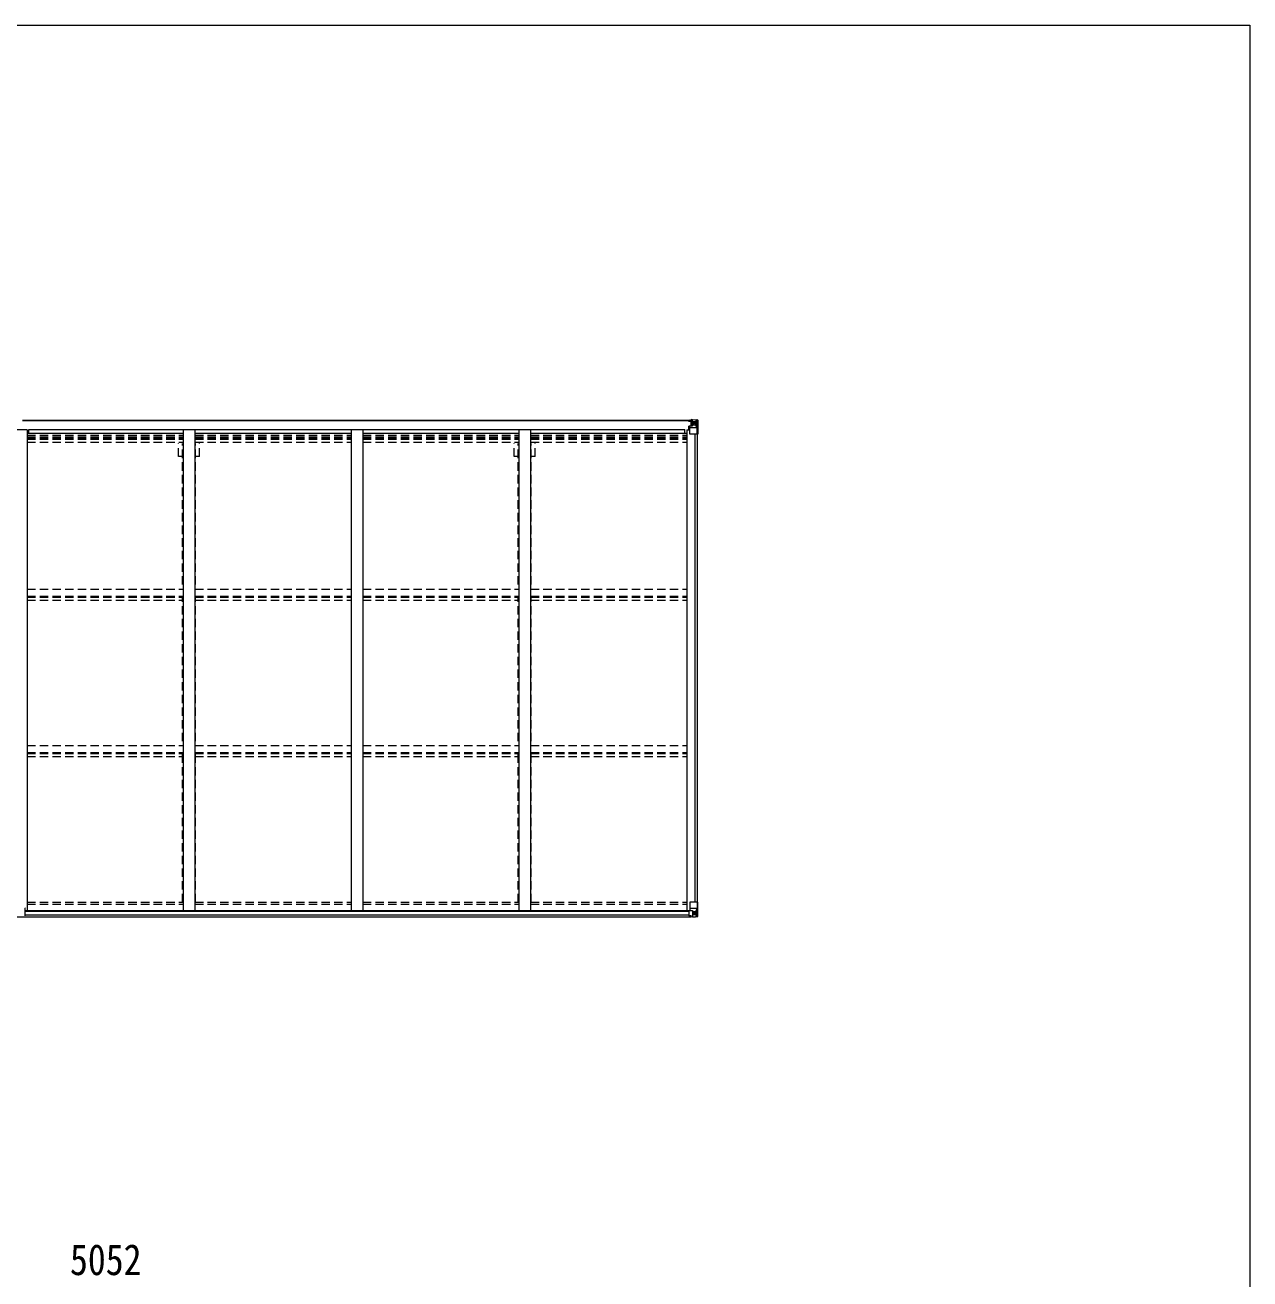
# Model space of a CAD drawing. Units: millimetres at full size, sheet at 1:30; details may follow other scales. Extents: x -8432 to 8432, y -5820 to 5820.
# Drawn here: x 2783 to 8008, y 472 to 5820 of the extents above; entities that cross this region are included whole.
import ezdxf
from ezdxf.enums import TextEntityAlignment as Align

# ---------------------------------------------------------------- set-up
doc = ezdxf.new("R2010")
doc.units = ezdxf.units.MM
doc.header["$LTSCALE"] = 30
doc.linetypes.add('DASHED1', pattern=[1.8, 1.2, -0.6])
for name, color, linetype, lineweight in [('0-3_ELV2', 4, 'Continuous', 9), ('0-4_TABLE1', 6, 'Continuous', 9), ('0-6_OTH_LINE', 6, 'Continuous', 9), ('F-0_240', 7, 'Continuous', 9)]:
    doc.layers.add(name, color=color, linetype=linetype, lineweight=lineweight)
doc.styles.add('ＭＳ ゴシック', font='')
doc.styles.get('ＭＳ ゴシック').set_extended_font_data('MS Gothic')

msp = doc.modelspace()

# ---------------------------------------------------------------- linework, layer by layer
at = {"layer": '0-3_ELV2'}
for p, q in [((2771.91, 4135.47), (5628.66, 4135.47)), ((2771.91, 4133.32), (5628.66, 4133.32)), ((2791.16, 4093.35), (2741.16, 4093.35)), ((2791.16, 4093.35), (2791.16, 2042.7)), ((2791.16, 4079.67), (3457.16, 4079.67)), ((2798.66, 4079.67), (2798.66, 4095.18)), ((2798.66, 4095.18), (5597.66, 4095.18)), ((3457.16, 4095.17), (3457.16, 2042.7)), ((3507.16, 4095.17), (3507.16, 2042.7)), ((3507.16, 4079.67), (4173.16, 4079.67)), ((4173.16, 4095.17), (4173.16, 2042.7)), ((4223.16, 4095.17), (4223.16, 2042.7)), ((4223.16, 4079.67), (4889.16, 4079.67)), ((4889.16, 4095.17), (4889.16, 2042.7)), ((4939.16, 4095.17), (4939.16, 2042.7)), ((4939.16, 4079.67), (5605.16, 4079.67)), ((5597.66, 4079.67), (5597.66, 4095.18)), ((5605.16, 4093.35), (5605.16, 2042.7)), ((5605.16, 4093.35), (5618.16, 4093.35)), ((5640.46, 4074.7), (5640.46, 2078.72)), ((5650.16, 4074.7), (5650.16, 2078.72)), ((2782.66, 2042.7), (5625.43, 2042.7)), ((2782.66, 2040.44), (5613.66, 2040.44)), ((624.66, 2016.92), (5623.66, 2016.92)), ((2782.66, 2024.82), (5613.66, 2024.82))]:
    msp.add_line(p, q, dxfattribs=at)
at = {"layer": '0-3_ELV2', "linetype": 'DASHED1'}
for p, q in [((2791.16, 4071.27), (3457.16, 4071.27)), ((3507.16, 4071.27), (4173.16, 4071.27)), ((4223.16, 4071.27), (4889.16, 4071.27)), ((4939.16, 4071.27), (5605.16, 4071.27)), ((2791.16, 4063.08), (3457.16, 4063.08)), ((2791.16, 4059.15), (3457.16, 4059.15)), ((2791.16, 4054.07), (3457.16, 4054.07)), ((2791.16, 4041.06), (3457.16, 4041.06)), ((3436.96, 3979.47), (3436.96, 4035.74)), ((3454.66, 3433.18), (3454.66, 4035.74)), ((3507.16, 4063.08), (4173.16, 4063.08)), ((3507.16, 4059.15), (4173.16, 4059.15)), ((3507.16, 4054.07), (4173.16, 4054.07)), ((3507.16, 4041.06), (4173.16, 4041.06)), ((3509.66, 3433.18), (3509.66, 4035.74)), ((3527.36, 3979.47), (3527.36, 4035.74)), ((4223.16, 4063.08), (4889.16, 4063.08)), ((4223.16, 4059.15), (4889.16, 4059.15)), ((4223.16, 4054.07), (4889.16, 4054.07)), ((4223.16, 4041.06), (4889.16, 4041.06)), ((4868.96, 3979.47), (4868.96, 4035.74)), ((4886.66, 3433.18), (4886.66, 4035.74)), ((4939.16, 4063.08), (5605.16, 4063.08)), ((4939.16, 4059.15), (5605.16, 4059.15)), ((4939.16, 4054.07), (5605.16, 4054.07)), ((4939.16, 4041.06), (5605.16, 4041.06)), ((4941.66, 3433.18), (4941.66, 4035.74)), ((4959.36, 3979.47), (4959.36, 4035.74)), ((3454.66, 3979.47), (3436.96, 3979.47)), ((3527.36, 3979.47), (3509.66, 3979.47)), ((4886.66, 3979.47), (4868.96, 3979.47)), ((4959.36, 3979.47), (4941.66, 3979.47)), ((2791.19, 3414.41), (3457.16, 3414.41)), ((2791.19, 3384.67), (3457.16, 3384.67)), ((2791.19, 3380.12), (3457.16, 3380.12)), ((3454.66, 2765.72), (3454.66, 3381.55)), ((3507.19, 3414.41), (4173.16, 3414.41)), ((3507.19, 3384.67), (4173.16, 3384.67)), ((3507.19, 3380.12), (4173.16, 3380.12)), ((3509.66, 2765.72), (3509.66, 3381.55)), ((4223.19, 3414.41), (4889.16, 3414.41)), ((4223.19, 3384.67), (4889.16, 3384.67)), ((4223.19, 3380.12), (4889.16, 3380.12)), ((4886.66, 2765.72), (4886.66, 3381.55)), ((4939.19, 3414.41), (5605.16, 3414.41)), ((4939.19, 3384.67), (5605.16, 3384.67)), ((4939.19, 3380.12), (5605.16, 3380.12)), ((4941.66, 2765.72), (4941.66, 3381.55)), ((2791.19, 3367.11), (3457.16, 3367.11)), ((3507.19, 3367.11), (4173.16, 3367.11)), ((4223.19, 3367.11), (4889.16, 3367.11)), ((4939.19, 3367.11), (5605.16, 3367.11)), ((2791.19, 2747.41), (3457.16, 2747.41)), ((3507.19, 2747.41), (4173.16, 2747.41)), ((4223.19, 2747.41), (4889.16, 2747.41)), ((4939.19, 2747.41), (5605.16, 2747.41)), ((2791.19, 2717.68), (3457.16, 2717.68)), ((2791.19, 2713.13), (3457.16, 2713.13)), ((2791.19, 2700.12), (3457.16, 2700.12)), ((3454.66, 2078.87), (3454.66, 2718.53)), ((3507.19, 2717.68), (4173.16, 2717.68)), ((3507.19, 2713.13), (4173.16, 2713.13)), ((3507.19, 2700.12), (4173.16, 2700.12)), ((3509.66, 2078.87), (3509.66, 2718.53)), ((4223.19, 2717.68), (4889.16, 2717.68)), ((4223.19, 2713.13), (4889.16, 2713.13)), ((4223.19, 2700.12), (4889.16, 2700.12)), ((4886.66, 2078.87), (4886.66, 2718.53)), ((4939.19, 2717.68), (5605.16, 2717.68)), ((4939.19, 2713.13), (5605.16, 2713.13)), ((4939.19, 2700.12), (5605.16, 2700.12)), ((4941.66, 2078.87), (4941.66, 2718.53)), ((2791.16, 2078.87), (3457.16, 2078.87)), ((2791.16, 2070.53), (3457.16, 2070.53)), ((3507.16, 2078.87), (4173.16, 2078.87)), ((3507.16, 2070.53), (4173.16, 2070.53)), ((4223.16, 2078.87), (4889.16, 2078.87)), ((4223.16, 2070.53), (4889.16, 2070.53)), ((4939.16, 2078.87), (5605.16, 2078.87)), ((4939.16, 2070.53), (5605.16, 2070.53))]:
    msp.add_line(p, q, dxfattribs=at)
at = {"layer": '0-4_TABLE1'}
for p, q in [((5612.16, 4130.72), (5612.16, 4133.32)), ((5618.16, 4132.4), (5612.16, 4132.4)), ((5613.16, 4133.32), (5613.16, 4132.4)), ((5613.16, 4130.67), (5628.17, 4130.54)), ((5618.36, 4135.9), (5616.67, 4135.47)), ((5628.17, 4130.7), (5618.16, 4130.79)), ((5618.36, 4135.9), (5618.66, 4135.9)), ((5618.66, 4135.9), (5618.66, 4135.47)), ((5620.16, 4131.63), (5620.16, 4133.32)), ((5620.16, 4132.66), (5628.16, 4132.66)), ((5620.16, 4132.63), (5628.16, 4132.63)), ((5620.16, 4131.63), (5628.66, 4131.63)), ((5623.66, 4135.47), (5623.66, 4138.1)), ((5623.66, 4138.1), (5651.22, 4136.41)), ((5630.16, 4136.81), (5623.66, 4137.21)), ((5623.66, 4136.29), (5628.66, 4136.2)), ((5624.66, 4110.6), (5624.66, 4130.57)), ((5628.55, 4130.33), (5624.66, 4130.33)), ((5624.66, 4126.7), (5628.66, 4126.7)), ((5624.66, 4118.5), (5628.66, 4118.5)), ((5628.16, 4132.66), (5628.16, 4130.7)), ((5628.17, 4130.54), (5628.17, 4130.7)), ((5628.66, 4131.99), (5630.16, 4131.99)), ((5628.66, 4128.46), (5642.16, 4128.46)), ((5630.16, 4111.6), (5630.16, 4137.7)), ((5630.16, 4137.58), (5642.16, 4136.8)), ((5636.68, 4121.26), (5636.68, 4120.3)), ((5644.49, 4128.4), (5642.16, 4128.46)), ((5642.25, 4136.8), (5650.18, 4136.32)), ((5644.49, 4114.93), (5644.49, 4128.4)), ((5645.35, 4131.91), (5648.08, 4135.58)), ((5649.32, 4135.35), (5649.32, 4135.28)), ((5649.32, 4074.7), (5649.32, 4135.28)), ((5651.22, 4136.37), (5651.22, 4136.4)), ((5652.16, 4135.41), (5652.16, 4074.7)), ((5618.71, 4109.61), (5613.66, 4109.57)), ((5613.66, 4093.35), (5613.66, 4109.57)), ((5613.66, 4107.85), (5618.16, 4107.82)), ((5613.66, 4097.7), (5618.16, 4097.7)), ((5614.66, 4109.58), (5614.66, 4107.84)), ((5618.16, 4075.7), (5618.16, 4108.8)), ((5642.16, 4101.37), (5618.16, 4101.37)), ((5629.33, 4111.34), (5618.99, 4109.69)), ((5618.99, 4109.06), (5629.33, 4110.71)), ((5618.99, 4109.69), (5618.99, 4109.06)), ((5652.16, 4074.7), (5619.16, 4074.7)), ((5628.66, 4114.9), (5642.16, 4114.9)), ((5629.33, 4110.71), (5629.33, 4111.34)), ((5642.16, 4114.9), (5644.49, 4114.93)), ((5642.16, 4114.9), (5642.16, 4114.9)), ((5648.77, 4101.58), (5642.16, 4101.37)), ((5648.77, 4101.58), (5644.63, 4113.67)), ((2782.66, 2020.79), (2782.66, 2053.11)), ((5613.66, 2041.57), (5613.66, 2021.41)), ((5623.66, 2042.51), (5614.66, 2042.48)), ((5618.16, 2077.72), (5618.16, 2044.62)), ((5642.16, 2052.05), (5618.16, 2052.05)), ((5618.99, 2044.37), (5629.33, 2042.71)), ((5618.99, 2043.73), (5618.99, 2044.37)), ((5626.64, 2042.51), (5618.99, 2043.73)), ((5652.16, 2078.72), (5619.16, 2078.72)), ((5630.16, 2042.51), (5623.66, 2042.51)), ((5629.33, 2042.71), (5629.33, 2042.51)), ((5630.16, 2042.51), (5630.16, 2015.72)), ((5630.16, 2038.52), (5642.16, 2038.52)), ((5637.64, 2032.16), (5637.64, 2033.12)), ((5648.77, 2051.84), (5642.16, 2052.05)), ((5642.16, 2038.52), (5642.16, 2038.52)), ((5642.16, 2038.52), (5644.49, 2038.49)), ((5644.49, 2038.49), (5644.49, 2025.02)), ((5648.77, 2051.84), (5644.63, 2039.76)), ((5649.32, 2078.72), (5649.32, 2018.14)), ((5652.16, 2018.01), (5652.16, 2078.72)), ((2782.66, 2020.79), (2782.66, 2020.75)), ((5614.66, 2020.7), (5623.66, 2020.64)), ((5623.66, 2015.32), (5623.66, 2021.27)), ((5642.16, 2024.96), (5630.16, 2024.96)), ((5630.16, 2015.84), (5642.16, 2016.62)), ((5644.49, 2025.02), (5642.16, 2024.96)), ((5642.25, 2016.63), (5650.17, 2017.1)), ((5645.35, 2021.51), (5648.08, 2017.84)), ((5649.32, 2018.07), (5649.32, 2018.14)), ((5651.22, 2017.05), (5651.22, 2017.01))]:
    msp.add_line(p, q, dxfattribs=at)
for points in [[(5618.16, 4132.4), (5618.16, 4130.78), (5612.16, 4130.83)], [(5623.66, 4136.7), (5628.66, 4136.7), (5628.66, 4111.24)], [(5635.72, 4123.18), (5634.76, 4123.18), (5634.76, 4122.22), (5635.72, 4122.22)], [(5637.64, 4124.14), (5637.64, 4125.1), (5636.68, 4125.1), (5636.68, 4124.14)], [(5636.68, 4120.3), (5637.64, 4120.3), (5637.64, 4121.26)], [(5638.6, 4122.22), (5639.56, 4122.22), (5639.56, 4123.18), (5638.6, 4123.18)], [(5637.64, 2033.12), (5636.68, 2033.12), (5636.68, 2032.16)], [(5613.66, 2021.41), (5613.67, 2021.3), (5623.66, 2021.27)], [(5651.22, 2017.01), (5642.16, 2016.46), (5623.66, 2015.32)], [(5635.72, 2031.2), (5634.76, 2031.2), (5634.76, 2030.24), (5635.72, 2030.24)], [(5636.68, 2029.28), (5636.68, 2028.32), (5637.64, 2028.32), (5637.64, 2029.28)], [(5638.6, 2030.24), (5639.56, 2030.24), (5639.56, 2031.2), (5638.6, 2031.2)]]:
    msp.add_lwpolyline(points, dxfattribs=at)
for centre in [(5637.16, 4122.7), (5637.16, 2030.72)]:
    msp.add_circle(centre, 5.3, dxfattribs=at)
for centre, radius, start, end in [((5613.02, 4138.36), 7.69, 263.56574, 271.03001), ((5628.16, 4133.16), 0.5, 270.00309, 0.00198), ((5628.16, 4133.13), 0.5, 269.99891, 359.99891), ((5628.16, 4130.2), 0.5, 359.95536, 89.47105), ((5628.15, 4130.03), 0.513, 358.95293, 88.11972), ((5635.72, 4124.14), 0.96, 270, 0), ((5635.72, 4121.26), 0.96, 0, 90), ((5638.6, 4124.14), 0.96, 180, 270), ((5638.6, 4121.26), 0.96, 90, 180), ((5648.03, 4135.41), 1.28, 357.54105, 48.82169), ((5650.01, 4149.02), 12.7, 264.89689, 270.75534), ((5651.16, 4135.41), 0.999, 0.04917, 86.5576), ((5651.16, 4135.41), 1, 359.99921, 86.49983), ((5651.16, 4135.37), 0.999, 0.04917, 86.5576), ((5619.1, 4108.76), 0.937, 96.73234, 177.67791), ((5619.1, 4108.13), 0.937, 96.73234, 177.67791), ((5619.16, 4075.7), 1, 180, 270), ((5629.23, 4112.27), 0.937, 276.73234, 357.67791), ((5629.23, 4111.64), 0.937, 276.73234, 357.67791), ((2781.66, 2053.11), 1, 0, 90), ((5619.16, 2077.72), 1, 90, 180), ((5619.1, 2045.3), 0.937, 182.32209, 263.26766), ((5619.1, 2044.66), 0.937, 182.32209, 263.26766), ((5629.22, 2041.78), 0.937, 50.93398, 83.26766), ((5635.72, 2032.16), 0.96, 270, 0), ((5635.72, 2029.28), 0.96, 0, 90), ((5638.6, 2032.16), 0.96, 180, 270), ((5638.6, 2029.28), 0.96, 90, 180), ((5648.03, 2018.01), 1.28, 311.17831, 2.45895), ((5650.01, 2004.4), 12.7, 89.24466, 95.10311), ((5651.16, 2018.05), 0.999, 273.4424, 359.95083), ((5651.16, 2018.01), 0.999, 273.4424, 359.95083), ((5651.16, 2018.01), 1, 273.50017, 0.00079)]:
    msp.add_arc(centre, radius, start, end, dxfattribs=at)
for centre, major_axis, ratio, start_param, end_param in [((5723.91, 4128.46), (-81.75, 0), 0.061163, 6.2824128, 6.2831853), ((5647.36, 4128.32), (-0.03, 5), 0.573921, 0.7672717, 1.551125), ((5649.03, 4133.39), (0.02, 3), 0.466854, 0.125683, 0.7596956), ((5649.22, 4136.49), (-2, 0.12), 0.060933, 2.0712557, 3.1453404), ((5450.22, 4148.72), (-201, 12.36), 0.060933, 3.1453404, 3.145839), ((5645.9, 4114.95), (0, 3), 0.468246, 1.5772882, 2.0127935), ((5648.05, 4103.93), (-0.85, 2.32), 0.403757, 3.0087805, 3.9744392), ((5614.66, 2041.57), (-1, -0.021), 0.906239, 4.6936843, 6.2644806), ((5645.9, 2038.47), (0, -3), 0.468246, 4.2703918, 4.7058971), ((5648.05, 2049.49), (-0.85, -2.32), 0.403757, 2.3087461, 3.2744049), ((5614.66, 2021.4), (-1, 0.012), 0.707053, 0.1587743, 1.5795216), ((5723.91, 2024.96), (-81.75, 0), 0.061163, 0, 0.0007725), ((5647.36, 2025.1), (-0.03, -5), 0.573921, 4.7320603, 5.5159136), ((5649.03, 2020.03), (0.02, -3), 0.466854, 5.5234897, 6.1575023), ((5649.22, 2016.93), (-2, -0.12), 0.060933, 3.1378449, 4.2119296), ((5450.22, 2004.7), (-201, -12.36), 0.060933, 3.1373463, 3.1378449)]:
    msp.add_ellipse(centre, major_axis=major_axis, ratio=ratio, start_param=start_param, end_param=end_param, dxfattribs=at)
at = {"layer": 'F-0_240', "color": 5}
for p, q in [((-8432.06, 5820), (8007.94, 5820)), ((8007.94, 5820), (8007.94, -5820))]:
    msp.add_line(p, q, dxfattribs=at)

# ---------------------------------------------------------------- texts
at = {"layer": '0-6_OTH_LINE', "color": 7, "style": 'ＭＳ ゴシック', "width": 0.85}
msp.add_text('5052', height=132, dxfattribs=at).set_placement((2974.16, 448.58), align=Align.BOTTOM_LEFT)

doc.saveas('drawing.dxf')
